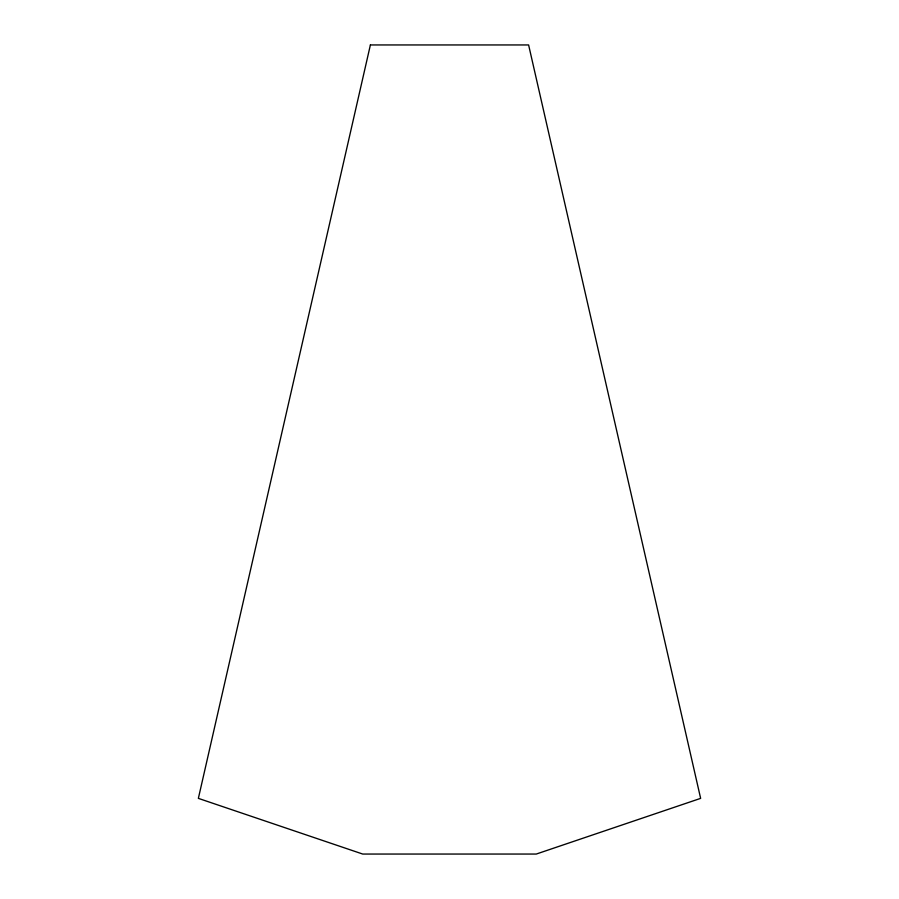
<?xml version="1.0" encoding="UTF-8"?>
<svg xmlns="http://www.w3.org/2000/svg" width="899" height="899" viewBox="0 0 899 899"><rect width="100%" height="100%" fill="white"/><g stroke="black" fill="none" stroke-linecap="round" stroke-linejoin="round"><path stroke-width="1.35" d="M370.388 44.95L198.364 798.368L362.724 854.05L536.276 854.05L700.636 798.368L528.612 44.95L370.388 44.95"/></g></svg>
